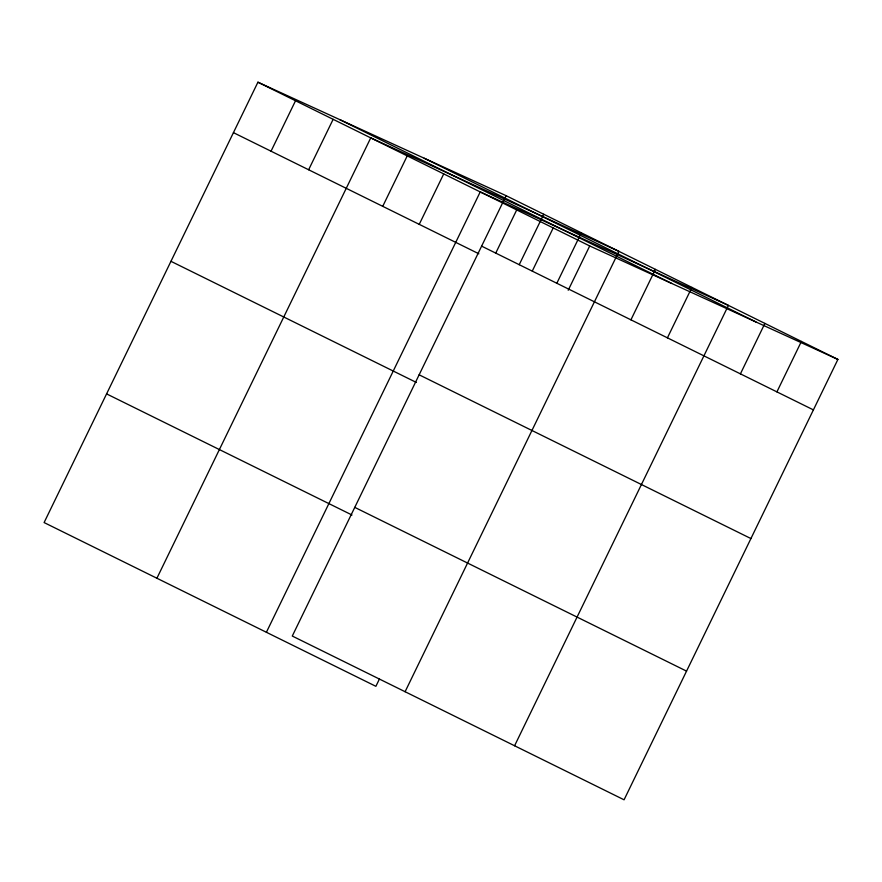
<?xml version="1.0" encoding="UTF-8"?>
<svg xmlns="http://www.w3.org/2000/svg" width="882" height="882" viewBox="0 0 882 882"><rect width="100%" height="100%" fill="white"/><g stroke="black" fill="none" stroke-linecap="round" stroke-linejoin="round"><path stroke-width="1.32" d="M506.114 195.683L292.284 636.043L624.07 799.798L837.9 359.437L506.114 195.683L257.93 82.202L44.1 522.563L375.886 686.317L379.458 678.964M271.039 151.208L295.525 100.757M308.634 169.763L333.131 119.324M156.908 578.239L370.738 137.879L618.921 251.359L405.092 691.72M382.733 206.333L407.23 155.894M419.237 224.348L443.723 173.908M266.397 632.273L480.227 191.912L728.411 305.404L514.581 745.764M495.805 252.991L516.72 209.927M519.222 264.688L543.72 214.249M532.309 271.006L553.212 227.942M556.829 283.254L581.315 232.804M568.206 290.244L589.716 245.957L837.9 359.437M630.928 319.824L655.414 269.374M667.42 337.839L691.918 287.389M740.417 373.858L764.903 323.418M776.91 391.873L801.407 341.433M424.209 158.231L755.995 321.996M339.824 119.654L671.61 283.409M257.93 82.202L589.716 245.957M481.616 246.133L813.402 409.887M233.432 132.642L478.838 253.773M419.137 374.806L750.924 538.56M170.954 261.315L416.359 382.446M354.762 507.37L686.549 671.125M106.579 393.89L351.995 515.011"/></g></svg>
